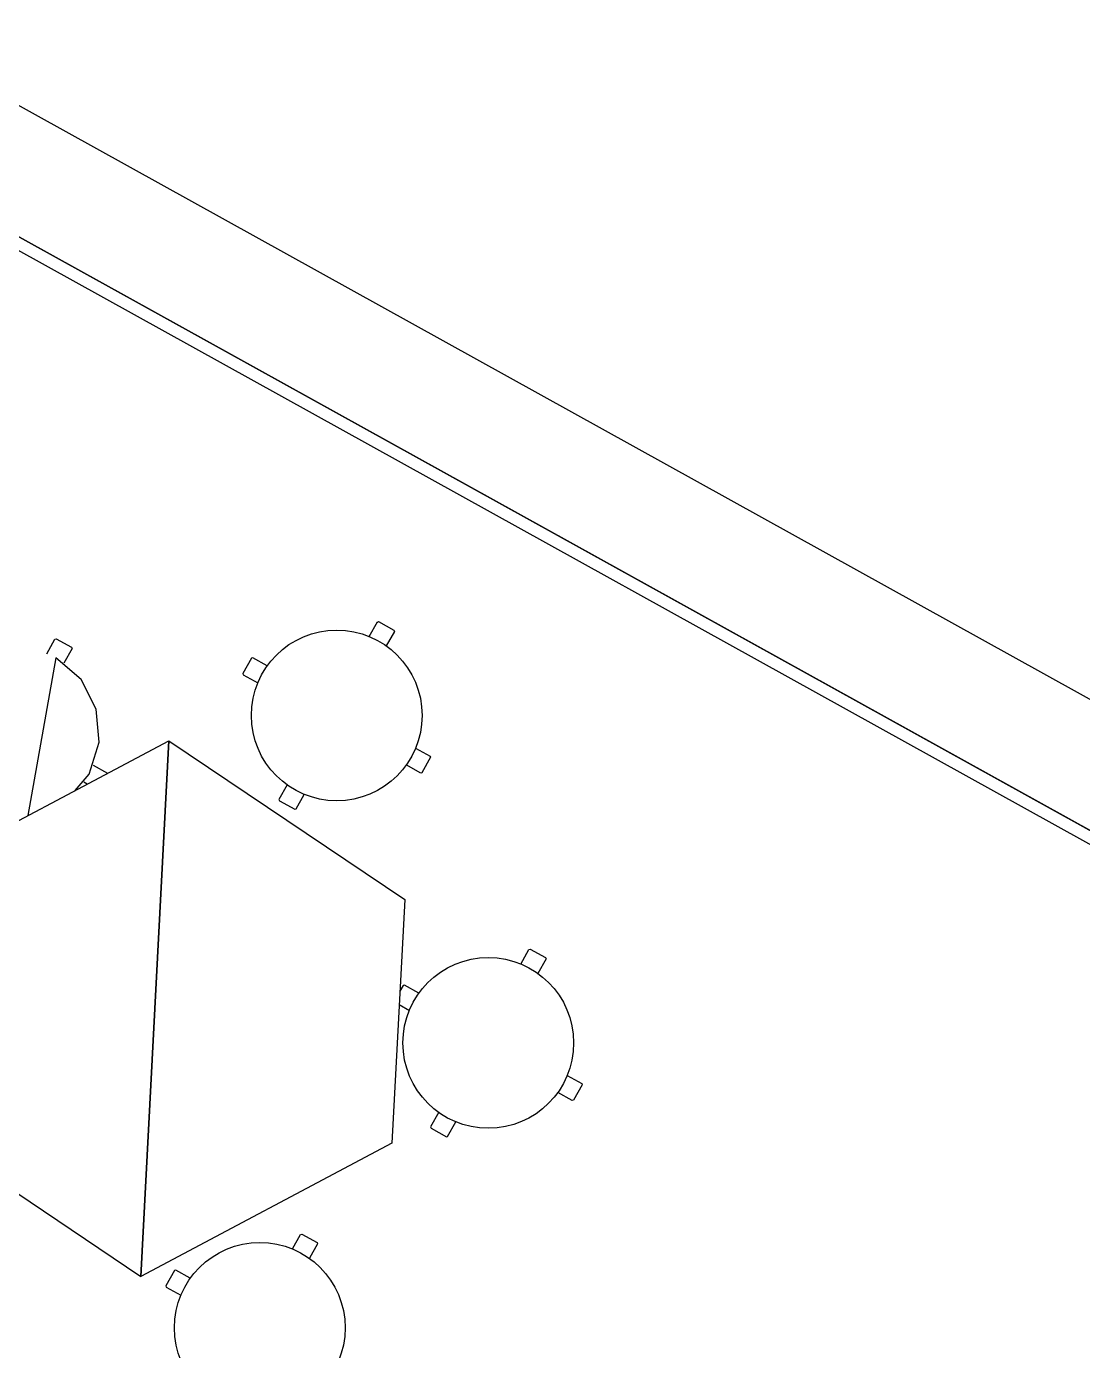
# Model space of a CAD drawing. Header units: metres. Extents: x 2.5 to 42.6, y 0.9 to 31.9.
# Drawn here: x 23.863 to 24.715, y 14.859 to 15.928 of the extents above; entities that cross this region are included whole.
import ezdxf

# ---------------------------------------------------------------- set-up
doc = ezdxf.new("R2010")
doc.units = ezdxf.units.M
doc.layers.add('ARREDI', color=9, linetype='Continuous')
doc.layers.add('PARETI_STRUTTURE', color=7, linetype='Continuous')

msp = doc.modelspace()

# ---------------------------------------------------------------- linework, layer by layer
at = {"layer": 'ARREDI'}
for points in [[(24.1398, 15.4353), (24.1463, 15.4471)], [(24.1463, 15.447), (24.1473, 15.4474)], [(24.1473, 15.4474), (24.1597, 15.4405)], [(24.1597, 15.4405), (24.16, 15.4394)], [(23.8796, 15.4214), (23.8861, 15.4332)], [(23.8861, 15.4332), (23.8872, 15.4335)], [(23.8872, 15.4335), (23.8996, 15.4266)], [(24.16, 15.4394), (24.1535, 15.4277)], [(23.8999, 15.4255), (23.8934, 15.4138)], [(23.8996, 15.4266), (23.8999, 15.4255)], [(23.9024, 15.3111), (23.9136, 15.3243), (23.9218, 15.35), (23.9195, 15.3767), (23.9072, 15.4006), (23.8867, 15.418), (23.8642, 15.2908)], [(24.0446, 15.4179), (24.0377, 15.4055)], [(24.0457, 15.4182), (24.0446, 15.4179)], [(24.0574, 15.4117), (24.0457, 15.4182)], [(24.0377, 15.4055), (24.0381, 15.4044)], [(24.0381, 15.4044), (24.0498, 15.3979)], [(23.7752, 15.2436), (23.978, 15.3512), (23.9553, 14.9187), (23.978, 15.3512), (24.1684, 15.223)], [(24.1772, 15.3453), (24.1889, 15.3388)], [(24.1892, 15.3378), (24.1823, 15.3254)], [(24.1889, 15.3388), (24.1892, 15.3378)], [(23.917, 15.3315), (23.9286, 15.325)], [(24.1813, 15.3251), (24.1695, 15.3316)], [(24.1823, 15.3254), (24.1813, 15.3251)], [(23.912, 15.3162), (23.9094, 15.3177)], [(24.0734, 15.3156), (24.0669, 15.3038)], [(24.0669, 15.3038), (24.0672, 15.3028)], [(24.0672, 15.3028), (24.0796, 15.2959)], [(24.0807, 15.2962), (24.0872, 15.3079)], [(24.0796, 15.2959), (24.0807, 15.2962)], [(24.1684, 15.223), (24.1581, 15.0264)], [(24.2621, 15.171), (24.2686, 15.1828)], [(24.2686, 15.1828), (24.2697, 15.1831)], [(24.2697, 15.1831), (24.2821, 15.1762)], [(24.2824, 15.1751), (24.2759, 15.1634)], [(24.2821, 15.1762), (24.2824, 15.1751)], [(24.167, 15.1536), (24.1645, 15.1492)], [(24.1681, 15.1539), (24.167, 15.1536)], [(24.1798, 15.1474), (24.1681, 15.1539)], [(24.1639, 15.1382), (24.1721, 15.1336)], [(24.2995, 15.081), (24.3113, 15.0745)], [(24.3036, 15.0608), (24.2919, 15.0673)], [(24.3116, 15.0735), (24.3047, 15.0611)], [(24.3113, 15.0745), (24.3116, 15.0735)], [(24.3047, 15.0611), (24.3036, 15.0608)], [(23.7649, 15.047), (23.9553, 14.9187)], [(24.1958, 15.0513), (24.1893, 15.0395)], [(24.1893, 15.0395), (24.1896, 15.0385)], [(24.1896, 15.0385), (24.202, 15.0316)], [(24.203, 15.0319), (24.2095, 15.0436)], [(24.1581, 15.0264), (23.9553, 14.9187)], [(24.202, 15.0316), (24.203, 15.0319)], [(24.0777, 14.9411), (24.0842, 14.9528)], [(24.0842, 14.9528), (24.0853, 14.9531)], [(24.0853, 14.9531), (24.0977, 14.9462)], [(24.098, 14.9452), (24.0915, 14.9335)], [(24.0977, 14.9463), (24.098, 14.9452)], [(23.9825, 14.9237), (23.9757, 14.9113)], [(23.9836, 14.924), (23.9825, 14.9237)], [(23.9953, 14.9175), (23.9836, 14.924)], [(23.9757, 14.9113), (23.976, 14.9102)], [(23.976, 14.9102), (23.9877, 14.9037)]]:
    msp.add_lwpolyline(points, dxfattribs=at)
for centre in [(24.1135, 15.3716), (24.2358, 15.1073), (24.0514, 14.8774)]:
    msp.add_circle(centre, 0.0689, dxfattribs=at)
at = {"layer": 'PARETI_STRUTTURE'}
for points in [[(25.0426, 15.2065), (23.7416, 15.9276), (23.7273, 15.9018)], [(24.9133, 15.1724), (23.7777, 15.8018), (23.7729, 15.7932)], [(23.7777, 15.8018), (24.9141, 15.1719), (24.9447, 15.227)], [(23.7815, 15.7884), (24.9085, 15.1638), (24.9133, 15.1724)]]:
    msp.add_lwpolyline(points, dxfattribs=at)

doc.saveas('drawing.dxf')
